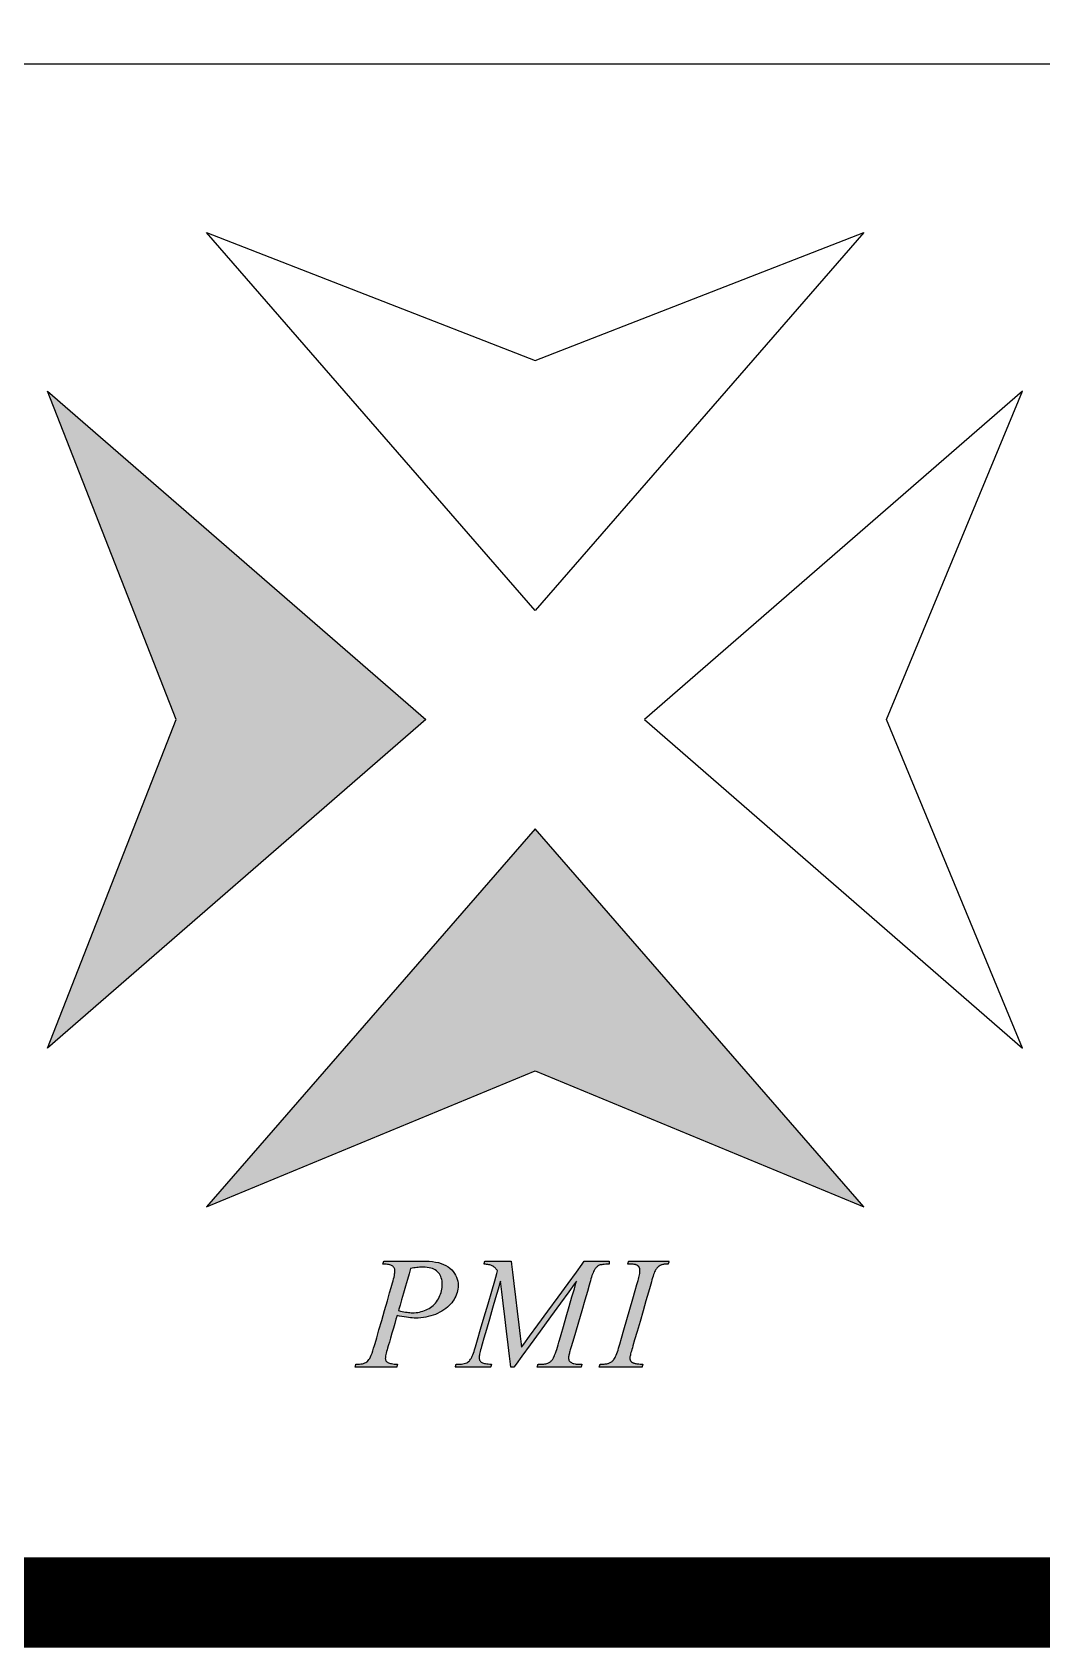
# Model space of a CAD drawing. Header units: millimetres. Extents: x 2335 to 2657, y 96 to 324.
# Drawn here: x 2468.85 to 2480.76, y 96.12 to 115.19 of the extents above; entities that cross this region are included whole.
import ezdxf

# ---------------------------------------------------------------- set-up
doc = ezdxf.new("R2010")
doc.units = ezdxf.units.MM
doc.header["$LTSCALE"] = 10
doc.layers.get('0').update_dxf_attribs({"linetype": 'CONTINUOUS'})
doc.layers.add('AM_4', color=3, linetype='CONTINUOUS', lineweight=25)

msp = doc.modelspace()

# ---------------------------------------------------------------- hatches: boundary and pattern name
h = msp.add_hatch(color=4)
h.paths.add_polyline_path([(2473.4863, 107.0676), (2473.4863, 107.0831), (2469.0313, 110.9544), (2470.5461, 107.0753), (2469.0313, 103.1964)])
h.paths.add_polyline_path([(2474.7844, 105.7866), (2470.9055, 101.3226), (2474.7844, 102.9275), (2478.6631, 101.3226)])
h.paths.add_polyline_path([(2475.9029, 99.5511), (2475.9047, 99.5612), (2475.9073, 99.5729), (2475.9105, 99.5864), (2475.9145, 99.6016), (2475.9193, 99.6185), (2475.9247, 99.6371), (2475.9309, 99.6574), (2475.9383, 99.6832), (2475.9583, 99.7523), (2475.9872, 99.8524), (2476.0214, 99.9711), (2476.0574, 100.096), (2476.0916, 100.2147), (2476.1205, 100.3148), (2476.1405, 100.3839), (2476.1479, 100.4097), (2476.1553, 100.4372), (2476.1624, 100.4624), (2476.1692, 100.4854), (2476.1757, 100.5061), (2476.1819, 100.5246), (2476.1878, 100.5408), (2476.1934, 100.5548), (2476.1986, 100.5665), (2476.2036, 100.5759), (2476.2086, 100.584), (2476.2142, 100.5917), (2476.2202, 100.599), (2476.2267, 100.6058), (2476.2337, 100.6123), (2476.2412, 100.6182), (2476.2492, 100.6238), (2476.2577, 100.6289), (2476.2667, 100.6337), (2476.2767, 100.6384), (2476.289, 100.642), (2476.298, 100.6439), (2476.3077, 100.6455), (2476.3182, 100.6467), (2476.3294, 100.6475), (2476.3414, 100.6478), (2476.3541, 100.6478), (2476.3553, 100.652), (2476.3567, 100.6563), (2476.3583, 100.6615), (2476.36, 100.6669), (2476.3616, 100.6721), (2476.3642, 100.6806), (2476.3479, 100.6806), (2476.3041, 100.6806), (2476.2408, 100.6806), (2476.1657, 100.6806), (2476.0867, 100.6806), (2476.0116, 100.6806), (2475.9482, 100.6806), (2475.9045, 100.6806), (2475.8882, 100.6806), (2475.8853, 100.6721), (2475.8835, 100.6669), (2475.8817, 100.6615), (2475.88, 100.6563), (2475.8785, 100.652), (2475.8771, 100.6478), (2475.8923, 100.6477), (2475.9063, 100.6474), (2475.9192, 100.6469), (2475.9309, 100.6461), (2475.9415, 100.6451), (2475.9509, 100.6439), (2475.9633, 100.6418), (2475.9746, 100.6384), (2475.985, 100.6337), (2475.9937, 100.6284), (2476.0012, 100.6224), (2476.0074, 100.6156), (2476.0124, 100.6081), (2476.0163, 100.5998), (2476.0189, 100.5907), (2476.0204, 100.581), (2476.0207, 100.5731), (2476.0203, 100.5619), (2476.0193, 100.5495), (2476.0176, 100.536), (2476.0152, 100.5214), (2476.0121, 100.5056), (2476.0084, 100.4887), (2476.0039, 100.4706), (2475.9988, 100.4514), (2475.993, 100.4311), (2475.9856, 100.4052), (2475.9656, 100.3359), (2475.9367, 100.2355), (2475.9025, 100.1164), (2475.8664, 99.9912), (2475.8322, 99.8722), (2475.8033, 99.7718), (2475.7833, 99.7024), (2475.7759, 99.6765), (2475.7688, 99.6525), (2475.7617, 99.6301), (2475.7546, 99.6095), (2475.7476, 99.5905), (2475.7406, 99.5732), (2475.7337, 99.5576), (2475.7269, 99.5437), (2475.72, 99.5315), (2475.7112, 99.5177), (2475.7011, 99.5063), (2475.6889, 99.4961), (2475.6781, 99.4893), (2475.6704, 99.485), (2475.6622, 99.4811), (2475.6535, 99.4775), (2475.6442, 99.4739), (2475.6311, 99.4711), (2475.621, 99.4694), (2475.6097, 99.4679), (2475.597, 99.4667), (2475.5831, 99.4657), (2475.5678, 99.465), (2475.5513, 99.4645), (2475.548, 99.456), (2475.5459, 99.4508), (2475.5438, 99.4454), (2475.5418, 99.4402), (2475.5384, 99.4317), (2475.5558, 99.4317), (2475.6024, 99.4317), (2475.6698, 99.4317), (2475.7497, 99.4317), (2475.8338, 99.4317), (2475.9137, 99.4317), (2475.9811, 99.4317), (2476.0276, 99.4317), (2476.045, 99.4317), (2476.0476, 99.4402), (2476.0492, 99.4454), (2476.0509, 99.4508), (2476.0525, 99.456), (2476.0551, 99.4645), (2476.038, 99.4656), (2476.0222, 99.4668), (2476.0078, 99.4682), (2475.9948, 99.4695), (2475.9831, 99.471), (2475.9727, 99.4725), (2475.9637, 99.4741), (2475.9525, 99.4765), (2475.9416, 99.4803), (2475.932, 99.4847), (2475.9238, 99.4897), (2475.9154, 99.4968), (2475.9081, 99.507), (2475.9034, 99.5184), (2475.9017, 99.5292), (2475.9014, 99.5392)])
h.paths.add_polyline_path([(2475.2311, 99.475), (2475.2208, 99.4788), (2475.2115, 99.4832), (2475.2003, 99.4899), (2475.1911, 99.4983), (2475.1844, 99.5082), (2475.1801, 99.5197), (2475.1783, 99.5325), (2475.1787, 99.5445), (2475.1794, 99.5533), (2475.1807, 99.5627), (2475.1824, 99.5728), (2475.1847, 99.5835), (2475.1874, 99.5948), (2475.1907, 99.6069), (2475.1944, 99.6195), (2475.1987, 99.6328), (2475.2066, 99.66), (2475.2278, 99.7328), (2475.2585, 99.8382), (2475.2949, 99.9631), (2475.3332, 100.0945), (2475.3696, 100.2195), (2475.4003, 100.3248), (2475.4216, 100.3976), (2475.4295, 100.4248), (2475.436, 100.4494), (2475.4424, 100.4721), (2475.4486, 100.493), (2475.4548, 100.512), (2475.4609, 100.5292), (2475.4669, 100.5446), (2475.4728, 100.5581), (2475.4785, 100.5698), (2475.4842, 100.5797), (2475.4899, 100.5883), (2475.4957, 100.5963), (2475.5017, 100.6035), (2475.5077, 100.6102), (2475.517, 100.6191), (2475.5299, 100.6284), (2475.5417, 100.6343), (2475.5517, 100.6366), (2475.5607, 100.6382), (2475.5717, 100.6398), (2475.5846, 100.6414), (2475.5997, 100.643), (2475.6167, 100.6446), (2475.6358, 100.6462), (2475.6568, 100.6478), (2475.6568, 100.6563), (2475.6568, 100.6615), (2475.6568, 100.6669), (2475.6568, 100.6721), (2475.6568, 100.6806), (2475.6468, 100.6806), (2475.6199, 100.6806), (2475.5809, 100.6806), (2475.5347, 100.6806), (2475.4861, 100.6806), (2475.4399, 100.6806), (2475.4009, 100.6806), (2475.374, 100.6806), (2475.364, 100.6806), (2475.3386, 100.6458), (2475.2706, 100.5527), (2475.1722, 100.4179), (2475.0554, 100.2581), (2474.9326, 100.0899), (2474.8159, 99.9301), (2474.7175, 99.7953), (2474.6495, 99.7022), (2474.6241, 99.6674), (2474.6199, 99.7022), (2474.6087, 99.7953), (2474.5925, 99.9301), (2474.5732, 100.0899), (2474.553, 100.2581), (2474.5338, 100.4179), (2474.5176, 100.5527), (2474.5064, 100.6458), (2474.5022, 100.6806), (2474.4915, 100.6806), (2474.4628, 100.6806), (2474.4213, 100.6806), (2474.3721, 100.6806), (2474.3203, 100.6806), (2474.2711, 100.6806), (2474.2296, 100.6806), (2474.2009, 100.6806), (2474.1902, 100.6806), (2474.1878, 100.6721), (2474.1863, 100.6669), (2474.1848, 100.6615), (2474.1834, 100.6563), (2474.181, 100.6478), (2474.197, 100.6458), (2474.2118, 100.6437), (2474.2255, 100.6414), (2474.238, 100.6389), (2474.2493, 100.6363), (2474.2595, 100.6335), (2474.2685, 100.6306), (2474.2801, 100.6261), (2474.2924, 100.6188), (2474.3019, 100.6114), (2474.3083, 100.6057), (2474.3147, 100.5994), (2474.3212, 100.5924), (2474.3278, 100.5847), (2474.3345, 100.5764), (2474.3412, 100.5674), (2474.3319, 100.5355), (2474.307, 100.4499), (2474.2709, 100.326), (2474.2282, 100.1792), (2474.1832, 100.0247), (2474.1405, 99.8778), (2474.1044, 99.754), (2474.0795, 99.6684), (2474.0702, 99.6365), (2474.0631, 99.6151), (2474.0561, 99.5954), (2474.0491, 99.5775), (2474.0422, 99.5613), (2474.0353, 99.5468), (2474.0285, 99.5341), (2474.0218, 99.5231), (2474.0151, 99.5138), (2474.0086, 99.5063), (2473.9989, 99.4975), (2473.9881, 99.4897), (2473.9759, 99.483), (2473.9626, 99.4773), (2473.9479, 99.4727), (2473.9321, 99.4691), (2473.9149, 99.4665), (2473.8966, 99.465), (2473.8769, 99.4645), (2473.8705, 99.4645), (2473.8625, 99.4645), (2473.8521, 99.4645), (2473.8495, 99.456), (2473.8479, 99.4508), (2473.8462, 99.4454), (2473.8446, 99.4402), (2473.842, 99.4317), (2473.8563, 99.4317), (2473.8946, 99.4317), (2473.9501, 99.4317), (2474.0158, 99.4317), (2474.085, 99.4317), (2474.1508, 99.4317), (2474.2063, 99.4317), (2474.2446, 99.4317), (2474.2589, 99.4317), (2474.2592, 99.4328), (2474.2615, 99.4402), (2474.2631, 99.4454), (2474.2648, 99.4508), (2474.2664, 99.456), (2474.2678, 99.4603), (2474.269, 99.4645), (2474.2486, 99.466), (2474.23, 99.4679), (2474.2131, 99.47), (2474.1979, 99.4725), (2474.1845, 99.4752), (2474.1729, 99.4782), (2474.163, 99.4815), (2474.1514, 99.4866), (2474.1406, 99.4953), (2474.1326, 99.5053), (2474.1271, 99.517), (2474.1241, 99.5302), (2474.1236, 99.5413), (2474.1239, 99.5497), (2474.125, 99.5598), (2474.1268, 99.5714), (2474.1292, 99.5846), (2474.1324, 99.5994), (2474.1363, 99.6158), (2474.1408, 99.6339), (2474.1461, 99.6535), (2474.1521, 99.6747), (2474.1597, 99.7012), (2474.1802, 99.7722), (2474.2098, 99.8749), (2474.245, 99.9967), (2474.2819, 100.1249), (2474.3171, 100.2467), (2474.3467, 100.3495), (2474.3672, 100.4205), (2474.3748, 100.4469), (2474.379, 100.4121), (2474.3902, 100.3188), (2474.4065, 100.1837), (2474.4257, 100.0236), (2474.446, 99.8551), (2474.4653, 99.6949), (2474.4816, 99.5598), (2474.4928, 99.4665), (2474.497, 99.4317), (2474.5017, 99.4317), (2474.5067, 99.4317), (2474.5126, 99.4317), (2474.5188, 99.4317), (2474.5246, 99.4317), (2474.5296, 99.4317), (2474.5343, 99.4317), (2474.5597, 99.4665), (2474.6275, 99.5598), (2474.7258, 99.6949), (2474.8423, 99.8551), (2474.9649, 100.0236), (2475.0814, 100.1837), (2475.1796, 100.3188), (2475.2475, 100.4121), (2475.2729, 100.4469), (2475.2657, 100.4221), (2475.2465, 100.3556), (2475.2188, 100.2594), (2475.1859, 100.1452), (2475.1512, 100.0252), (2475.1183, 99.911), (2475.0906, 99.8148), (2475.0714, 99.7483), (2475.0643, 99.7235), (2475.0555, 99.6933), (2475.0471, 99.6655), (2475.0392, 99.6403), (2475.0318, 99.6175), (2475.0248, 99.5972), (2475.0182, 99.5794), (2475.0121, 99.564), (2475.0064, 99.5512), (2475.0012, 99.5408), (2474.9961, 99.5319), (2474.9909, 99.5238), (2474.9855, 99.5162), (2474.9772, 99.5059), (2474.9655, 99.4948), (2474.9538, 99.4866), (2474.9415, 99.4805), (2474.9321, 99.4767), (2474.9219, 99.4735), (2474.9108, 99.4707), (2474.899, 99.4685), (2474.8863, 99.4667), (2474.8728, 99.4655), (2474.8585, 99.4647), (2474.8433, 99.4645), (2474.8369, 99.4645), (2474.8288, 99.4645), (2474.8185, 99.4645), (2474.8161, 99.456), (2474.8146, 99.4508), (2474.8131, 99.4454), (2474.8117, 99.4402), (2474.8093, 99.4317), (2474.827, 99.4317), (2474.8747, 99.4317), (2474.9436, 99.4317), (2475.0254, 99.4317), (2475.1114, 99.4317), (2475.1932, 99.4317), (2475.2621, 99.4317), (2475.3097, 99.4317), (2475.3275, 99.4317), (2475.3297, 99.4402), (2475.331, 99.4454), (2475.3323, 99.4508), (2475.3336, 99.456), (2475.3358, 99.4645), (2475.3301, 99.4645), (2475.3229, 99.4645), (2475.3165, 99.4645), (2475.3137, 99.4645), (2475.2974, 99.4647), (2475.2821, 99.4656), (2475.2679, 99.4671), (2475.2546, 99.4691), (2475.2423, 99.4718)])
h.paths.add_polyline_path([(2473.0941, 99.8303), (2473.1113, 99.8901), (2473.1277, 99.9469), (2473.1415, 99.9948), (2473.1511, 100.0279), (2473.1546, 100.0402), (2473.1837, 100.0337), (2473.2117, 100.028), (2473.2384, 100.0231), (2473.2641, 100.0189), (2473.2885, 100.0155), (2473.3118, 100.0128), (2473.334, 100.0109), (2473.3549, 100.0098), (2473.3748, 100.0094), (2473.4054, 100.0101), (2473.4356, 100.0121), (2473.4653, 100.0156), (2473.4945, 100.0204), (2473.5233, 100.0266), (2473.5515, 100.0341), (2473.5793, 100.0431), (2473.6067, 100.0534), (2473.6335, 100.0651), (2473.6594, 100.0779), (2473.6838, 100.0915), (2473.7068, 100.1059), (2473.7283, 100.1212), (2473.7483, 100.1373), (2473.767, 100.1543), (2473.7841, 100.1721), (2473.7998, 100.1906), (2473.814, 100.2101), (2473.8268, 100.23), (2473.838, 100.25), (2473.8478, 100.2702), (2473.856, 100.2906), (2473.8628, 100.311), (2473.8681, 100.3316), (2473.8718, 100.3524), (2473.8741, 100.3732), (2473.8748, 100.3942), (2473.8736, 100.4204), (2473.8701, 100.4456), (2473.8642, 100.47), (2473.8559, 100.4935), (2473.8453, 100.516), (2473.8323, 100.5377), (2473.8169, 100.5584), (2473.7992, 100.5783), (2473.7791, 100.5973), (2473.7566, 100.6148), (2473.7317, 100.6302), (2473.7044, 100.6436), (2473.6746, 100.6549), (2473.6425, 100.6641), (2473.608, 100.6713), (2473.571, 100.6765), (2473.5317, 100.6796), (2473.4899, 100.6806), (2473.473, 100.6806), (2473.4278, 100.6806), (2473.3624, 100.6806), (2473.2848, 100.6806), (2473.2032, 100.6806), (2473.1256, 100.6806), (2473.0602, 100.6806), (2473.015, 100.6806), (2472.9981, 100.6806), (2472.9955, 100.6721), (2472.9939, 100.6669), (2472.9922, 100.6615), (2472.9906, 100.6563), (2472.988, 100.6478), (2473.0071, 100.6466), (2473.0246, 100.645), (2473.0405, 100.6429), (2473.0549, 100.6405), (2473.0677, 100.6376), (2473.079, 100.6343), (2473.0887, 100.6306), (2473.1003, 100.6247), (2473.1117, 100.6147), (2473.1202, 100.6039), (2473.126, 100.592), (2473.1292, 100.579), (2473.1297, 100.5685), (2473.1293, 100.5578), (2473.1279, 100.545), (2473.1256, 100.5302), (2473.1224, 100.5132), (2473.1184, 100.4941), (2473.1133, 100.473), (2473.1074, 100.4497), (2473.1006, 100.4244), (2473.0929, 100.3969), (2473.0859, 100.3725), (2473.067, 100.3071), (2473.0398, 100.2123), (2473.0075, 100.1), (2472.9735, 99.9818), (2472.9411, 99.8695), (2472.9139, 99.7747), (2472.8951, 99.7093), (2472.888, 99.6849), (2472.8783, 99.6524), (2472.8686, 99.6228), (2472.8592, 99.5962), (2472.8499, 99.5725), (2472.8407, 99.5518), (2472.8317, 99.534), (2472.8228, 99.5191), (2472.8141, 99.5072), (2472.8056, 99.4982), (2472.7964, 99.4911), (2472.7857, 99.4849), (2472.7735, 99.4795), (2472.7599, 99.4749), (2472.7448, 99.4711), (2472.7283, 99.4682), (2472.7102, 99.4661), (2472.6908, 99.4649), (2472.6698, 99.4645), (2472.6685, 99.4603), (2472.6672, 99.456), (2472.6656, 99.4508), (2472.6639, 99.4454), (2472.6623, 99.4402), (2472.6597, 99.4317), (2472.6765, 99.4317), (2472.7216, 99.4317), (2472.7869, 99.4317), (2472.8642, 99.4317), (2472.9456, 99.4317), (2473.023, 99.4317), (2473.0882, 99.4317), (2473.1333, 99.4317), (2473.1501, 99.4317), (2473.1504, 99.4328), (2473.1525, 99.4402), (2473.154, 99.4454), (2473.1555, 99.4508), (2473.1569, 99.456), (2473.1593, 99.4645), (2473.1393, 99.4657), (2473.121, 99.4673), (2473.1044, 99.4692), (2473.0895, 99.4715), (2473.0763, 99.474), (2473.0648, 99.4769), (2473.0551, 99.4801), (2473.0437, 99.485), (2473.0328, 99.4935), (2473.0248, 99.5026), (2473.0193, 99.5126), (2473.0162, 99.5235), (2473.0158, 99.5324), (2473.0162, 99.5413), (2473.0175, 99.552), (2473.0197, 99.5646), (2473.0227, 99.5792), (2473.0266, 99.5956), (2473.0313, 99.6139), (2473.0369, 99.6341), (2473.0434, 99.6562), (2473.0507, 99.6801), (2473.0543, 99.6925), (2473.0638, 99.7256), (2473.0777, 99.7735)])
h.paths.add_polyline_path([(2473.1713, 100.098), (2473.1762, 100.1151), (2473.1894, 100.1607), (2473.2085, 100.2268), (2473.2311, 100.3052), (2473.2549, 100.3876), (2473.2775, 100.466), (2473.2965, 100.5321), (2473.3097, 100.5777), (2473.3146, 100.5948), (2473.3337, 100.5981), (2473.3521, 100.6009), (2473.3698, 100.6035), (2473.3869, 100.6056), (2473.4034, 100.6073), (2473.4193, 100.6087), (2473.4344, 100.6096), (2473.449, 100.6102), (2473.4629, 100.6104), (2473.4874, 100.6098), (2473.5104, 100.6077), (2473.5321, 100.6044), (2473.5523, 100.5997), (2473.571, 100.5937), (2473.5884, 100.5864), (2473.6043, 100.5777), (2473.6189, 100.5676), (2473.632, 100.5563), (2473.6437, 100.5438), (2473.654, 100.5303), (2473.6629, 100.5159), (2473.6705, 100.5005), (2473.6767, 100.4842), (2473.6815, 100.4669), (2473.685, 100.4487), (2473.687, 100.4296), (2473.6877, 100.4094), (2473.6872, 100.3897), (2473.6855, 100.3702), (2473.6827, 100.3508), (2473.6787, 100.3315), (2473.6736, 100.3124), (2473.6674, 100.2935), (2473.6601, 100.2747), (2473.6516, 100.2561), (2473.642, 100.2377), (2473.6314, 100.2199), (2473.62, 100.203), (2473.6076, 100.1872), (2473.5944, 100.1725), (2473.5804, 100.1587), (2473.5654, 100.1459), (2473.5496, 100.1342), (2473.5329, 100.1235), (2473.5154, 100.1138), (2473.4972, 100.1051), (2473.4786, 100.0975), (2473.4595, 100.0909), (2473.44, 100.0853), (2473.42, 100.0807), (2473.3996, 100.0771), (2473.3788, 100.0746), (2473.3576, 100.073), (2473.3359, 100.0725), (2473.3215, 100.0728), (2473.3062, 100.0738), (2473.2899, 100.0753), (2473.2726, 100.0776), (2473.2543, 100.0804), (2473.235, 100.0838), (2473.2148, 100.0879), (2473.1935, 100.0927)], flags=16)

# ---------------------------------------------------------------- linework, layer by layer
at = {"color": 4, "linetype": 'Continuous'}
msp.add_line((2473.4863, 107.0676), (2473.4863, 107.0831), dxfattribs=at)
msp.add_lwpolyline([(2335.6655, 96.6513, 1.0666, 1.0666, 0), (2656.4777, 96.6513, 1.0666, 1.0666, 0), (2656.4777, 323.9275, 1.0666, 1.0666, 0), (2335.6655, 323.9275, 1.0666, 1.0666, 0)], format="xyseb", close=True)
for points in [[(2474.7844, 111.3134, 0), (2478.6631, 112.8281, 0), (2474.7844, 108.3644, 0), (2470.9055, 112.8281, 0), (2474.7844, 111.3134, 0)], [(2470.5461, 107.0753, 0), (2469.0313, 110.9544, 0), (2473.4952, 107.0753, 0), (2469.0313, 103.1964, 0), (2470.5461, 107.0753, 0)], [(2478.9321, 107.0753, 0), (2480.537, 110.9544, 0), (2476.0733, 107.0753, 0), (2480.537, 103.1964, 0), (2478.9321, 107.0753, 0)], [(2474.7844, 102.9275, 0), (2478.6631, 101.3226, 0), (2474.7844, 105.7866, 0), (2470.9055, 101.3226, 0), (2474.7844, 102.9275, 0)], [(2472.9981, 100.6806, 0), (2473.015, 100.6806, 0), (2473.0602, 100.6806, 0), (2473.1256, 100.6806, 0), (2473.2032, 100.6806, 0), (2473.2848, 100.6806, 0), (2473.3624, 100.6806, 0), (2473.4278, 100.6806, 0), (2473.473, 100.6806, 0), (2473.4899, 100.6806, 0), (2473.5317, 100.6796, 0), (2473.571, 100.6765, 0), (2473.608, 100.6713, 0), (2473.6425, 100.6641, 0), (2473.6746, 100.6549, 0), (2473.7044, 100.6436, 0), (2473.7317, 100.6302, 0), (2473.7566, 100.6148, 0), (2473.7791, 100.5973, 0), (2473.7992, 100.5783, 0), (2473.8169, 100.5584, 0), (2473.8323, 100.5377, 0), (2473.8453, 100.516, 0), (2473.8559, 100.4935, 0), (2473.8642, 100.47, 0), (2473.8701, 100.4456, 0), (2473.8736, 100.4204, 0), (2473.8748, 100.3942, 0), (2473.8741, 100.3732, 0), (2473.8718, 100.3524, 0), (2473.8681, 100.3316, 0), (2473.8628, 100.311, 0), (2473.856, 100.2906, 0), (2473.8478, 100.2702, 0), (2473.838, 100.25, 0), (2473.8268, 100.23, 0), (2473.814, 100.2101, 0), (2473.7998, 100.1906, 0), (2473.7841, 100.1721, 0), (2473.767, 100.1543, 0), (2473.7483, 100.1373, 0), (2473.7283, 100.1212, 0), (2473.7068, 100.1059, 0), (2473.6838, 100.0915, 0), (2473.6594, 100.0779, 0), (2473.6335, 100.0651, 0), (2473.6067, 100.0534, 0), (2473.5793, 100.0431, 0), (2473.5515, 100.0341, 0), (2473.5233, 100.0266, 0), (2473.4945, 100.0204, 0), (2473.4653, 100.0156, 0), (2473.4356, 100.0121, 0), (2473.4054, 100.0101, 0), (2473.3748, 100.0094, 0), (2473.3549, 100.0098, 0), (2473.334, 100.0109, 0), (2473.3118, 100.0128, 0), (2473.2885, 100.0155, 0), (2473.2641, 100.0189, 0), (2473.2384, 100.0231, 0), (2473.2117, 100.028, 0), (2473.1837, 100.0337, 0), (2473.1546, 100.0402, 0), (2473.1511, 100.0279, 0), (2473.1415, 99.9948, 0), (2473.1277, 99.9469, 0), (2473.1113, 99.8901, 0), (2473.0941, 99.8303, 0), (2473.0777, 99.7735, 0), (2473.0638, 99.7256, 0), (2473.0543, 99.6925, 0), (2473.0507, 99.6801, 0), (2473.0434, 99.6562, 0), (2473.0369, 99.6341, 0), (2473.0313, 99.6139, 0), (2473.0266, 99.5956, 0), (2473.0227, 99.5792, 0), (2473.0197, 99.5646, 0), (2473.0175, 99.552, 0), (2473.0162, 99.5413, 0), (2473.0158, 99.5324, 0), (2473.0161, 99.5265, 0), (2473.017, 99.5208, 0), (2473.0185, 99.5153, 0), (2473.0207, 99.5101, 0), (2473.0234, 99.5051, 0), (2473.0268, 99.5003, 0), (2473.0308, 99.4958, 0), (2473.0354, 99.4915, 0), (2473.0406, 99.4874, 0), (2473.047, 99.4836, 0), (2473.0551, 99.4801, 0), (2473.0648, 99.4769, 0), (2473.0763, 99.474, 0), (2473.0895, 99.4715, 0), (2473.1044, 99.4692, 0), (2473.121, 99.4673, 0), (2473.1393, 99.4657, 0), (2473.1593, 99.4645, 0), (2473.159, 99.4633, 0), (2473.1582, 99.4603, 0), (2473.1569, 99.456, 0), (2473.1555, 99.4508, 0), (2473.154, 99.4454, 0), (2473.1525, 99.4402, 0), (2473.1513, 99.4358, 0), (2473.1504, 99.4328, 0), (2473.1501, 99.4317, 0), (2473.1333, 99.4317, 0), (2473.0882, 99.4317, 0), (2473.023, 99.4317, 0), (2472.9456, 99.4317, 0), (2472.8642, 99.4317, 0), (2472.7869, 99.4317, 0), (2472.7216, 99.4317, 0), (2472.6765, 99.4317, 0), (2472.6597, 99.4317, 0), (2472.6601, 99.4328, 0), (2472.661, 99.4358, 0), (2472.6623, 99.4402, 0), (2472.6639, 99.4454, 0), (2472.6656, 99.4508, 0), (2472.6672, 99.456, 0), (2472.6685, 99.4603, 0), (2472.6695, 99.4633, 0), (2472.6698, 99.4645, 0), (2472.6908, 99.4649, 0), (2472.7102, 99.4661, 0), (2472.7283, 99.4682, 0), (2472.7448, 99.4711, 0), (2472.7599, 99.4749, 0), (2472.7735, 99.4795, 0), (2472.7857, 99.4849, 0), (2472.7964, 99.4911, 0), (2472.8056, 99.4982, 0), (2472.8141, 99.5072, 0), (2472.8228, 99.5191, 0), (2472.8317, 99.534, 0), (2472.8407, 99.5518, 0), (2472.8499, 99.5725, 0), (2472.8592, 99.5962, 0), (2472.8686, 99.6228, 0), (2472.8783, 99.6524, 0), (2472.888, 99.6849, 0), (2472.8951, 99.7093, 0), (2472.9139, 99.7747, 0), (2472.9411, 99.8695, 0), (2472.9735, 99.9818, 0), (2473.0075, 100.1, 0), (2473.0398, 100.2123, 0), (2473.067, 100.3071, 0), (2473.0859, 100.3725, 0), (2473.0929, 100.3969, 0), (2473.1006, 100.4244, 0), (2473.1074, 100.4497, 0), (2473.1133, 100.473, 0), (2473.1184, 100.4941, 0), (2473.1224, 100.5132, 0), (2473.1256, 100.5302, 0), (2473.1279, 100.545, 0), (2473.1293, 100.5578, 0), (2473.1297, 100.5685, 0), (2473.1294, 100.5755, 0), (2473.1284, 100.5823, 0), (2473.1268, 100.5888, 0), (2473.1245, 100.595, 0), (2473.1216, 100.601, 0), (2473.118, 100.6066, 0), (2473.1138, 100.612, 0), (2473.109, 100.6171, 0), (2473.1035, 100.622, 0), (2473.0969, 100.6265, 0), (2473.0887, 100.6306, 0), (2473.079, 100.6343, 0), (2473.0677, 100.6376, 0), (2473.0549, 100.6405, 0), (2473.0405, 100.6429, 0), (2473.0246, 100.645, 0), (2473.0071, 100.6466, 0), (2472.988, 100.6478, 0), (2472.9884, 100.649, 0), (2472.9893, 100.652, 0), (2472.9906, 100.6563, 0), (2472.9922, 100.6615, 0), (2472.9939, 100.6669, 0), (2472.9955, 100.6721, 0), (2472.9968, 100.6765, 0), (2472.9977, 100.6795, 0), (2472.9981, 100.6806, 0)], [(2473.1713, 100.098, 0), (2473.1935, 100.0927, 0), (2473.2148, 100.0879, 0), (2473.235, 100.0838, 0), (2473.2543, 100.0804, 0), (2473.2726, 100.0776, 0), (2473.2899, 100.0753, 0), (2473.3062, 100.0738, 0), (2473.3215, 100.0728, 0), (2473.3359, 100.0725, 0), (2473.3576, 100.073, 0), (2473.3788, 100.0746, 0), (2473.3996, 100.0771, 0), (2473.42, 100.0807, 0), (2473.44, 100.0853, 0), (2473.4595, 100.0909, 0), (2473.4786, 100.0975, 0), (2473.4972, 100.1051, 0), (2473.5154, 100.1138, 0), (2473.5329, 100.1235, 0), (2473.5496, 100.1342, 0), (2473.5654, 100.1459, 0), (2473.5804, 100.1587, 0), (2473.5944, 100.1725, 0), (2473.6076, 100.1872, 0), (2473.62, 100.203, 0), (2473.6314, 100.2199, 0), (2473.642, 100.2377, 0), (2473.6516, 100.2561, 0), (2473.6601, 100.2747, 0), (2473.6674, 100.2935, 0), (2473.6736, 100.3124, 0), (2473.6787, 100.3315, 0), (2473.6827, 100.3508, 0), (2473.6855, 100.3702, 0), (2473.6872, 100.3897, 0), (2473.6877, 100.4094, 0), (2473.687, 100.4296, 0), (2473.685, 100.4487, 0), (2473.6815, 100.4669, 0), (2473.6767, 100.4842, 0), (2473.6705, 100.5005, 0), (2473.6629, 100.5159, 0), (2473.654, 100.5303, 0), (2473.6437, 100.5438, 0), (2473.632, 100.5563, 0), (2473.6189, 100.5676, 0), (2473.6043, 100.5777, 0), (2473.5884, 100.5864, 0), (2473.571, 100.5937, 0), (2473.5523, 100.5997, 0), (2473.5321, 100.6044, 0), (2473.5104, 100.6077, 0), (2473.4874, 100.6098, 0), (2473.4629, 100.6104, 0), (2473.449, 100.6102, 0), (2473.4344, 100.6096, 0), (2473.4193, 100.6087, 0), (2473.4034, 100.6073, 0), (2473.3869, 100.6056, 0), (2473.3698, 100.6035, 0), (2473.3521, 100.6009, 0), (2473.3337, 100.5981, 0), (2473.3146, 100.5948, 0), (2473.3097, 100.5777, 0), (2473.2965, 100.5321, 0), (2473.2775, 100.466, 0), (2473.2549, 100.3876, 0), (2473.2311, 100.3052, 0), (2473.2085, 100.2268, 0), (2473.1894, 100.1607, 0), (2473.1762, 100.1151, 0), (2473.1713, 100.098, 0)], [(2474.5022, 100.6806, 0), (2474.5064, 100.6458, 0), (2474.5176, 100.5527, 0), (2474.5338, 100.4179, 0), (2474.553, 100.2581, 0), (2474.5732, 100.0899, 0), (2474.5925, 99.9301, 0), (2474.6087, 99.7953, 0), (2474.6199, 99.7022, 0), (2474.6241, 99.6674, 0), (2474.6495, 99.7022, 0), (2474.7175, 99.7953, 0), (2474.8159, 99.9301, 0), (2474.9326, 100.0899, 0), (2475.0554, 100.2581, 0), (2475.1722, 100.4179, 0), (2475.2706, 100.5527, 0), (2475.3386, 100.6458, 0), (2475.364, 100.6806, 0), (2475.374, 100.6806, 0), (2475.4009, 100.6806, 0), (2475.4399, 100.6806, 0), (2475.4861, 100.6806, 0), (2475.5347, 100.6806, 0), (2475.5809, 100.6806, 0), (2475.6199, 100.6806, 0), (2475.6468, 100.6806, 0), (2475.6568, 100.6806, 0), (2475.6568, 100.6795, 0), (2475.6568, 100.6765, 0), (2475.6568, 100.6721, 0), (2475.6568, 100.6669, 0), (2475.6568, 100.6615, 0), (2475.6568, 100.6563, 0), (2475.6568, 100.652, 0), (2475.6568, 100.649, 0), (2475.6568, 100.6478, 0), (2475.6358, 100.6462, 0), (2475.6167, 100.6446, 0), (2475.5997, 100.643, 0), (2475.5846, 100.6414, 0), (2475.5717, 100.6398, 0), (2475.5607, 100.6382, 0), (2475.5517, 100.6366, 0), (2475.5448, 100.635, 0), (2475.5399, 100.6334, 0), (2475.5332, 100.6301, 0), (2475.5267, 100.6261, 0), (2475.5202, 100.6214, 0), (2475.5139, 100.6161, 0), (2475.5077, 100.6102, 0), (2475.5017, 100.6035, 0), (2475.4957, 100.5963, 0), (2475.4899, 100.5883, 0), (2475.4842, 100.5797, 0), (2475.4785, 100.5698, 0), (2475.4728, 100.5581, 0), (2475.4669, 100.5446, 0), (2475.4609, 100.5292, 0), (2475.4548, 100.512, 0), (2475.4486, 100.493, 0), (2475.4424, 100.4721, 0), (2475.436, 100.4494, 0), (2475.4295, 100.4248, 0), (2475.4216, 100.3976, 0), (2475.4003, 100.3248, 0), (2475.3696, 100.2195, 0), (2475.3332, 100.0945, 0), (2475.2949, 99.9631, 0), (2475.2585, 99.8382, 0), (2475.2278, 99.7328, 0), (2475.2066, 99.66, 0), (2475.1987, 99.6328, 0), (2475.1944, 99.6195, 0), (2475.1907, 99.6069, 0), (2475.1874, 99.5948, 0), (2475.1847, 99.5835, 0), (2475.1824, 99.5728, 0), (2475.1807, 99.5627, 0), (2475.1794, 99.5533, 0), (2475.1787, 99.5445, 0), (2475.1784, 99.5364, 0), (2475.1787, 99.5295, 0), (2475.1796, 99.523, 0), (2475.1812, 99.5169, 0), (2475.1833, 99.5111, 0), (2475.1861, 99.5058, 0), (2475.1895, 99.5008, 0), (2475.1934, 99.4962, 0), (2475.1981, 99.492, 0), (2475.2033, 99.4881, 0), (2475.2115, 99.4832, 0), (2475.2208, 99.4788, 0), (2475.2311, 99.475, 0), (2475.2423, 99.4718, 0), (2475.2546, 99.4691, 0), (2475.2679, 99.4671, 0), (2475.2821, 99.4656, 0), (2475.2974, 99.4647, 0), (2475.3137, 99.4645, 0), (2475.3145, 99.4645, 0), (2475.3165, 99.4645, 0), (2475.3194, 99.4645, 0), (2475.3229, 99.4645, 0), (2475.3266, 99.4645, 0), (2475.3301, 99.4645, 0), (2475.333, 99.4645, 0), (2475.335, 99.4645, 0), (2475.3358, 99.4645, 0), (2475.3355, 99.4633, 0), (2475.3347, 99.4603, 0), (2475.3336, 99.456, 0), (2475.3323, 99.4508, 0), (2475.331, 99.4454, 0), (2475.3297, 99.4402, 0), (2475.3286, 99.4358, 0), (2475.3278, 99.4328, 0), (2475.3275, 99.4317, 0), (2475.3097, 99.4317, 0), (2475.2621, 99.4317, 0), (2475.1932, 99.4317, 0), (2475.1114, 99.4317, 0), (2475.0254, 99.4317, 0), (2474.9436, 99.4317, 0), (2474.8747, 99.4317, 0), (2474.827, 99.4317, 0), (2474.8093, 99.4317, 0), (2474.8096, 99.4328, 0), (2474.8104, 99.4358, 0), (2474.8117, 99.4402, 0), (2474.8131, 99.4454, 0), (2474.8146, 99.4508, 0), (2474.8161, 99.456, 0), (2474.8173, 99.4603, 0), (2474.8182, 99.4633, 0), (2474.8185, 99.4645, 0), (2474.8193, 99.4645, 0), (2474.8216, 99.4645, 0), (2474.8249, 99.4645, 0), (2474.8288, 99.4645, 0), (2474.833, 99.4645, 0), (2474.8369, 99.4645, 0), (2474.8402, 99.4645, 0), (2474.8425, 99.4645, 0), (2474.8433, 99.4645, 0), (2474.8585, 99.4647, 0), (2474.8728, 99.4655, 0), (2474.8863, 99.4667, 0), (2474.899, 99.4685, 0), (2474.9108, 99.4707, 0), (2474.9219, 99.4735, 0), (2474.9321, 99.4767, 0), (2474.9415, 99.4805, 0), (2474.9501, 99.4848, 0), (2474.9564, 99.4884, 0), (2474.9625, 99.4927, 0), (2474.9685, 99.4976, 0), (2474.9743, 99.5032, 0), (2474.98, 99.5094, 0), (2474.9855, 99.5162, 0), (2474.9909, 99.5238, 0), (2474.9961, 99.5319, 0), (2475.0012, 99.5408, 0), (2475.0064, 99.5512, 0), (2475.0121, 99.564, 0), (2475.0182, 99.5794, 0), (2475.0248, 99.5972, 0), (2475.0318, 99.6175, 0), (2475.0392, 99.6403, 0), (2475.0471, 99.6655, 0), (2475.0555, 99.6933, 0), (2475.0643, 99.7235, 0), (2475.0714, 99.7483, 0), (2475.0906, 99.8148, 0), (2475.1183, 99.911, 0), (2475.1512, 100.0252, 0), (2475.1859, 100.1452, 0), (2475.2188, 100.2594, 0), (2475.2465, 100.3556, 0), (2475.2657, 100.4221, 0), (2475.2729, 100.4469, 0), (2475.2475, 100.4121, 0), (2475.1796, 100.3188, 0), (2475.0814, 100.1837, 0), (2474.9649, 100.0236, 0), (2474.8423, 99.8551, 0), (2474.7258, 99.6949, 0), (2474.6275, 99.5598, 0), (2474.5597, 99.4665, 0), (2474.5343, 99.4317, 0), (2474.5331, 99.4317, 0), (2474.5296, 99.4317, 0), (2474.5246, 99.4317, 0), (2474.5188, 99.4317, 0), (2474.5126, 99.4317, 0), (2474.5067, 99.4317, 0), (2474.5017, 99.4317, 0), (2474.4983, 99.4317, 0), (2474.497, 99.4317, 0), (2474.4928, 99.4665, 0), (2474.4816, 99.5598, 0), (2474.4653, 99.6949, 0), (2474.446, 99.8551, 0), (2474.4257, 100.0236, 0), (2474.4065, 100.1837, 0), (2474.3902, 100.3188, 0), (2474.379, 100.4121, 0), (2474.3748, 100.4469, 0), (2474.3672, 100.4205, 0), (2474.3467, 100.3495, 0), (2474.3171, 100.2467, 0), (2474.2819, 100.1249, 0), (2474.245, 99.9967, 0), (2474.2098, 99.8749, 0), (2474.1802, 99.7722, 0), (2474.1597, 99.7012, 0), (2474.1521, 99.6747, 0), (2474.1461, 99.6535, 0), (2474.1408, 99.6339, 0), (2474.1363, 99.6158, 0), (2474.1324, 99.5994, 0), (2474.1292, 99.5846, 0), (2474.1268, 99.5714, 0), (2474.125, 99.5598, 0), (2474.1239, 99.5497, 0), (2474.1236, 99.5413, 0), (2474.1239, 99.5339, 0), (2474.1248, 99.5269, 0), (2474.1264, 99.5203, 0), (2474.1285, 99.5141, 0), (2474.1313, 99.5082, 0), (2474.1346, 99.5028, 0), (2474.1386, 99.4978, 0), (2474.1432, 99.4932, 0), (2474.1484, 99.489, 0), (2474.1548, 99.4851, 0), (2474.163, 99.4815, 0), (2474.1729, 99.4782, 0), (2474.1845, 99.4752, 0), (2474.1979, 99.4725, 0), (2474.2131, 99.47, 0), (2474.23, 99.4679, 0), (2474.2486, 99.466, 0), (2474.269, 99.4645, 0), (2474.2687, 99.4633, 0), (2474.2678, 99.4603, 0), (2474.2664, 99.456, 0), (2474.2648, 99.4508, 0), (2474.2631, 99.4454, 0), (2474.2615, 99.4402, 0), (2474.2602, 99.4358, 0), (2474.2592, 99.4328, 0), (2474.2589, 99.4317, 0), (2474.2446, 99.4317, 0), (2474.2063, 99.4317, 0), (2474.1508, 99.4317, 0), (2474.085, 99.4317, 0), (2474.0158, 99.4317, 0), (2473.9501, 99.4317, 0), (2473.8946, 99.4317, 0), (2473.8563, 99.4317, 0), (2473.842, 99.4317, 0), (2473.8423, 99.4328, 0), (2473.8433, 99.4358, 0), (2473.8446, 99.4402, 0), (2473.8462, 99.4454, 0), (2473.8479, 99.4508, 0), (2473.8495, 99.456, 0), (2473.8508, 99.4603, 0), (2473.8517, 99.4633, 0), (2473.8521, 99.4645, 0), (2473.8529, 99.4645, 0), (2473.8552, 99.4645, 0), (2473.8585, 99.4645, 0), (2473.8625, 99.4645, 0), (2473.8666, 99.4645, 0), (2473.8705, 99.4645, 0), (2473.8738, 99.4645, 0), (2473.8761, 99.4645, 0), (2473.8769, 99.4645, 0), (2473.8966, 99.465, 0), (2473.9149, 99.4665, 0), (2473.9321, 99.4691, 0), (2473.9479, 99.4727, 0), (2473.9626, 99.4773, 0), (2473.9759, 99.483, 0), (2473.9881, 99.4897, 0), (2473.9989, 99.4975, 0), (2474.0086, 99.5063, 0), (2474.0151, 99.5138, 0), (2474.0218, 99.5231, 0), (2474.0285, 99.5341, 0), (2474.0353, 99.5468, 0), (2474.0422, 99.5613, 0), (2474.0491, 99.5775, 0), (2474.0561, 99.5954, 0), (2474.0631, 99.6151, 0), (2474.0702, 99.6365, 0), (2474.0795, 99.6684, 0), (2474.1044, 99.754, 0), (2474.1405, 99.8778, 0), (2474.1832, 100.0247, 0), (2474.2282, 100.1792, 0), (2474.2709, 100.326, 0), (2474.307, 100.4499, 0), (2474.3319, 100.5355, 0), (2474.3412, 100.5674, 0), (2474.3345, 100.5764, 0), (2474.3278, 100.5847, 0), (2474.3212, 100.5924, 0), (2474.3147, 100.5994, 0), (2474.3083, 100.6057, 0), (2474.3019, 100.6114, 0), (2474.2956, 100.6163, 0), (2474.2893, 100.6207, 0), (2474.2831, 100.6243, 0), (2474.2764, 100.6275, 0), (2474.2685, 100.6306, 0), (2474.2595, 100.6335, 0), (2474.2493, 100.6363, 0), (2474.238, 100.6389, 0), (2474.2255, 100.6414, 0), (2474.2118, 100.6437, 0), (2474.197, 100.6458, 0), (2474.181, 100.6478, 0), (2474.1813, 100.649, 0), (2474.1821, 100.652, 0), (2474.1834, 100.6563, 0), (2474.1848, 100.6615, 0), (2474.1863, 100.6669, 0), (2474.1878, 100.6721, 0), (2474.189, 100.6765, 0), (2474.1899, 100.6795, 0), (2474.1902, 100.6806, 0), (2474.2009, 100.6806, 0), (2474.2296, 100.6806, 0), (2474.2711, 100.6806, 0), (2474.3203, 100.6806, 0), (2474.3721, 100.6806, 0), (2474.4213, 100.6806, 0), (2474.4628, 100.6806, 0), (2474.4915, 100.6806, 0), (2474.5022, 100.6806, 0)], [(2476.0551, 99.4645, 0), (2476.0548, 99.4633, 0), (2476.0539, 99.4603, 0), (2476.0525, 99.456, 0), (2476.0509, 99.4508, 0), (2476.0492, 99.4454, 0), (2476.0476, 99.4402, 0), (2476.0463, 99.4358, 0), (2476.0453, 99.4328, 0), (2476.045, 99.4317, 0), (2476.0276, 99.4317, 0), (2475.9811, 99.4317, 0), (2475.9137, 99.4317, 0), (2475.8338, 99.4317, 0), (2475.7497, 99.4317, 0), (2475.6698, 99.4317, 0), (2475.6024, 99.4317, 0), (2475.5558, 99.4317, 0), (2475.5384, 99.4317, 0), (2475.5389, 99.4328, 0), (2475.5401, 99.4358, 0), (2475.5418, 99.4402, 0), (2475.5438, 99.4454, 0), (2475.5459, 99.4508, 0), (2475.548, 99.456, 0), (2475.5497, 99.4603, 0), (2475.5509, 99.4633, 0), (2475.5513, 99.4645, 0), (2475.5678, 99.465, 0), (2475.5831, 99.4657, 0), (2475.597, 99.4667, 0), (2475.6097, 99.4679, 0), (2475.621, 99.4694, 0), (2475.6311, 99.4711, 0), (2475.6398, 99.473, 0), (2475.6473, 99.4751, 0), (2475.6535, 99.4775, 0), (2475.6622, 99.4811, 0), (2475.6704, 99.485, 0), (2475.6781, 99.4893, 0), (2475.6853, 99.4938, 0), (2475.6919, 99.4986, 0), (2475.698, 99.5038, 0), (2475.7036, 99.5092, 0), (2475.7087, 99.5149, 0), (2475.7133, 99.521, 0), (2475.72, 99.5315, 0), (2475.7269, 99.5437, 0), (2475.7337, 99.5576, 0), (2475.7406, 99.5732, 0), (2475.7476, 99.5905, 0), (2475.7546, 99.6095, 0), (2475.7617, 99.6301, 0), (2475.7688, 99.6525, 0), (2475.7759, 99.6765, 0), (2475.7833, 99.7024, 0), (2475.8033, 99.7718, 0), (2475.8322, 99.8722, 0), (2475.8664, 99.9912, 0), (2475.9025, 100.1164, 0), (2475.9367, 100.2355, 0), (2475.9656, 100.3359, 0), (2475.9856, 100.4052, 0), (2475.993, 100.4311, 0), (2475.9988, 100.4514, 0), (2476.0039, 100.4706, 0), (2476.0084, 100.4887, 0), (2476.0121, 100.5056, 0), (2476.0152, 100.5214, 0), (2476.0176, 100.536, 0), (2476.0193, 100.5495, 0), (2476.0203, 100.5619, 0), (2476.0207, 100.5731, 0), (2476.0205, 100.5784, 0), (2476.0201, 100.5834, 0), (2476.0193, 100.5883, 0), (2476.0183, 100.593, 0), (2476.0169, 100.5975, 0), (2476.0153, 100.6018, 0), (2476.0134, 100.606, 0), (2476.0112, 100.6099, 0), (2476.0087, 100.6137, 0), (2476.0059, 100.6173, 0), (2476.0027, 100.6207, 0), (2475.9993, 100.6239, 0), (2475.9956, 100.6269, 0), (2475.9915, 100.6297, 0), (2475.9872, 100.6324, 0), (2475.9826, 100.6348, 0), (2475.9776, 100.637, 0), (2475.9723, 100.6391, 0), (2475.9663, 100.6409, 0), (2475.9592, 100.6425, 0), (2475.9509, 100.6439, 0), (2475.9415, 100.6451, 0), (2475.9309, 100.6461, 0), (2475.9192, 100.6469, 0), (2475.9063, 100.6474, 0), (2475.8923, 100.6477, 0), (2475.8771, 100.6478, 0), (2475.8775, 100.649, 0), (2475.8785, 100.652, 0), (2475.88, 100.6563, 0), (2475.8817, 100.6615, 0), (2475.8835, 100.6669, 0), (2475.8853, 100.6721, 0), (2475.8868, 100.6765, 0), (2475.8878, 100.6795, 0), (2475.8882, 100.6806, 0), (2475.9045, 100.6806, 0), (2475.9482, 100.6806, 0), (2476.0116, 100.6806, 0), (2476.0867, 100.6806, 0), (2476.1657, 100.6806, 0), (2476.2408, 100.6806, 0), (2476.3041, 100.6806, 0), (2476.3479, 100.6806, 0), (2476.3642, 100.6806, 0), (2476.3639, 100.6795, 0), (2476.3629, 100.6765, 0), (2476.3616, 100.6721, 0), (2476.36, 100.6669, 0), (2476.3583, 100.6615, 0), (2476.3567, 100.6563, 0), (2476.3553, 100.652, 0), (2476.3544, 100.649, 0), (2476.3541, 100.6478, 0), (2476.3414, 100.6478, 0), (2476.3294, 100.6475, 0), (2476.3182, 100.6467, 0), (2476.3077, 100.6455, 0), (2476.298, 100.6439, 0), (2476.289, 100.642, 0), (2476.2808, 100.6396, 0), (2476.2734, 100.6368, 0), (2476.2667, 100.6337, 0), (2476.2577, 100.6289, 0), (2476.2492, 100.6238, 0), (2476.2412, 100.6182, 0), (2476.2337, 100.6123, 0), (2476.2267, 100.6058, 0), (2476.2202, 100.599, 0), (2476.2142, 100.5917, 0), (2476.2086, 100.584, 0), (2476.2036, 100.5759, 0), (2476.1986, 100.5665, 0), (2476.1934, 100.5548, 0), (2476.1878, 100.5408, 0), (2476.1819, 100.5246, 0), (2476.1757, 100.5061, 0), (2476.1692, 100.4854, 0), (2476.1624, 100.4624, 0), (2476.1553, 100.4372, 0), (2476.1479, 100.4097, 0), (2476.1405, 100.3839, 0), (2476.1205, 100.3148, 0), (2476.0916, 100.2147, 0), (2476.0574, 100.096, 0), (2476.0214, 99.9711, 0), (2475.9872, 99.8524, 0), (2475.9583, 99.7523, 0), (2475.9383, 99.6832, 0), (2475.9309, 99.6574, 0), (2475.9247, 99.6371, 0), (2475.9193, 99.6185, 0), (2475.9145, 99.6016, 0), (2475.9105, 99.5864, 0), (2475.9073, 99.5729, 0), (2475.9047, 99.5612, 0), (2475.9029, 99.5511, 0), (2475.9018, 99.5427, 0), (2475.9015, 99.5361, 0), (2475.9016, 99.5315, 0), (2475.902, 99.527, 0), (2475.9027, 99.5227, 0), (2475.9037, 99.5186, 0), (2475.905, 99.5146, 0), (2475.9065, 99.5108, 0), (2475.9084, 99.5071, 0), (2475.9105, 99.5036, 0), (2475.9129, 99.5003, 0), (2475.9157, 99.4971, 0), (2475.9187, 99.494, 0), (2475.9221, 99.4912, 0), (2475.9259, 99.4885, 0), (2475.93, 99.486, 0), (2475.9344, 99.4836, 0), (2475.9392, 99.4814, 0), (2475.9443, 99.4793, 0), (2475.9498, 99.4775, 0), (2475.9561, 99.4757, 0), (2475.9637, 99.4741, 0), (2475.9727, 99.4725, 0), (2475.9831, 99.471, 0), (2475.9948, 99.4695, 0), (2476.0078, 99.4682, 0), (2476.0222, 99.4668, 0), (2476.038, 99.4656, 0), (2476.0551, 99.4645, 0)]]:
    msp.add_polyline3d(points, dxfattribs=at)
at = {"layer": 'AM_4'}
msp.add_line((2457.2403, 114.818), (2656.4777, 114.818), dxfattribs=at)

doc.saveas('drawing.dxf')
